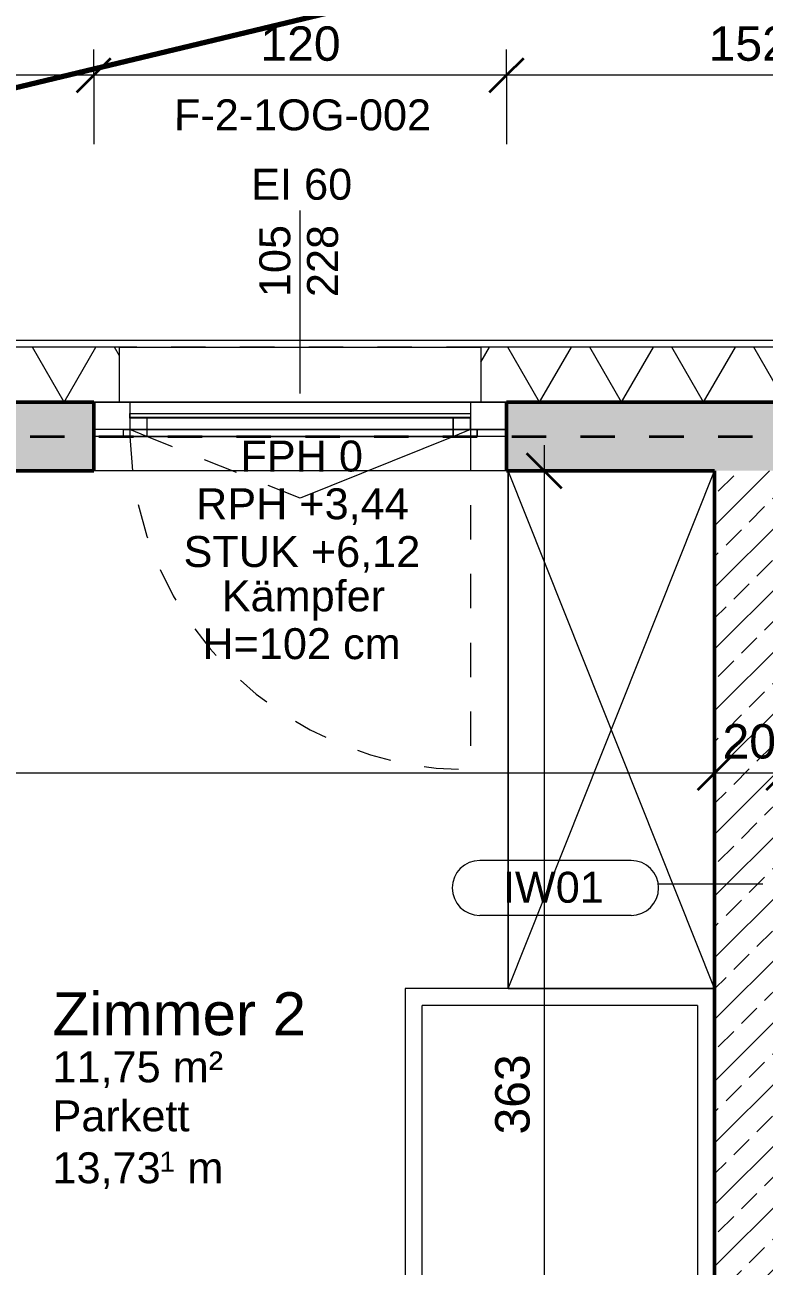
# Model space of a CAD drawing. Header units: metres. Extents: x -67.4 to -27.2, y 43.9 to 89.6.
# Drawn here: x -49.858 to -47.709, y 80.566 to 84.177 of the extents above; entities that cross this region are included whole.
import ezdxf

# ---------------------------------------------------------------- set-up
doc = ezdxf.new("R2010")
doc.units = ezdxf.units.M
for name, pattern in [('Strich Punkt Mittel', [0.015875, 0.00635, -0.004763, 0, -0.004763]), ('Verdeckt', [0.003, 0.002, -0.001]), ('Verdeckt Oben', [0.00225, 0.0015, -0.00075])]:
    doc.linetypes.add(name, pattern=pattern)
for name, color, linetype, lineweight in [('A-DETL-MBND', 5, 'Continuous', 5), ('A-GLAZ', 151, 'Continuous', 18), ('A-GLAZ-IDEN_', 152, 'Continuous', 9), ('A_Bemassung-50_', 4, 'Continuous', 9), ('A_Bemassung_', 4, 'Continuous', 9), ('A_Beschriftung_', 7, 'Continuous', 9), ('A_Decken', 8, 'Continuous', 13), ('A_Fenster', 7, 'Continuous', 13), ('A_Grundstuecksgrenze', 5, 'Continuous', 70), ('A_Moebel', 6, 'Continuous', 13), ('A_Raeume_', 7, 'Continuous', 5), ('A_Raeume_Beschriftung_', 7, 'Continuous', 9), ('A_Raster_', 1, 'Continuous', 9), ('A_Waende', 7, 'Continuous', 13)]:
    doc.layers.add(name, color=color, linetype=linetype, lineweight=lineweight)
doc.styles.add('Arial_2', font='arial.ttf', dxfattribs={"height": 0.09})
doc.styles.add('Arial_3', font='arial.ttf', dxfattribs={"height": 0.125})
doc.styles.add('Arial_4', font='arial.ttf', dxfattribs={"height": 0.05849})
doc.styles.add('Arial_5', font='arial.ttf', dxfattribs={"height": 0.1})
doc.dimstyles.new('WGA-Bemaßung', dxfattribs={"dimscale": 0.3048, "dimtxt": 0.102026, "dimasz": 0.328084, "dimexe": 0.246063, "dimexo": 0.0625, "dimgap": 0.04101, "dimtad": 1, "dimdec": 1, "dimlfac": 100, "dimrnd": 0.5, "dimdsep": 46, "dimtxsty": 'Arial_5', "dimblk1": 'OBLIQUE', "dimblk2": 'OBLIQUE', "dimsah": 1, "dimcen": 0.09, "dimdle": 0.246063, "dimazin": 2, "dimtfac": 1, "dimtdec": 4, "dimtix": 1, "dimtmove": 0, "dimatfit": 3, "dimfxl": 0.656168, "dimfxlon": 1, "dimtvp": 1, "dimtolj": 1, "dimtzin": 0, "dimarcsym": 2})
doc.dimstyles.new('WGA-Bemaßung_2', dxfattribs={"dimscale": 0.3048, "dimtxt": 0.102026, "dimasz": 0.328084, "dimexe": 0.246063, "dimexo": 0.0625, "dimgap": 0.04101, "dimtad": 1, "dimdec": 1, "dimlfac": 100, "dimrnd": 0.5, "dimdsep": 46, "dimtxsty": 'Arial_5', "dimblk1": 'OBLIQUE', "dimblk2": 'OBLIQUE', "dimsah": 1, "dimcen": 0.09, "dimdle": 0.246063, "dimazin": 2, "dimtfac": 1, "dimtdec": 4, "dimtix": 1, "dimtmove": 2, "dimatfit": 3, "dimfxl": 0.656168, "dimfxlon": 1, "dimtvp": 1, "dimtolj": 1, "dimtzin": 0, "dimarcsym": 2})
doc.dimstyles.new('WGA-Bemaßung_4', dxfattribs={"dimscale": 0.3048, "dimtxt": 0.102026, "dimasz": 0.328084, "dimexe": 0.246063, "dimexo": 0.0625, "dimgap": 0.04101, "dimtad": 1, "dimdec": 1, "dimlfac": 100, "dimrnd": 0.5, "dimdsep": 46, "dimtxsty": 'Arial_5', "dimblk1": 'OBLIQUE', "dimblk2": 'OBLIQUE', "dimsah": 1, "dimcen": 0.09, "dimdle": 0.246063, "dimazin": 2, "dimtfac": 1, "dimtdec": 4, "dimtix": 1, "dimtmove": 0, "dimatfit": 3, "dimfxl": 0.656168, "dimfxlon": 1, "dimtvp": 1, "dimtolj": 1, "dimtzin": 0, "dimarcsym": 2})
pattern_1 = [(45, (0, 0), (-0.08980256, 0.08980256), []), (45, (0.0898, 0), (-0.08980256, 0.08980256), [0.0635, -0.03175])]

# ---------------------------------------------------------------- blocks, each defined once
blk = doc.blocks.new('Fens_1tlg_OL - DF_OL_DK_1120x2400-10146559-263_PP_01OG_BT2')
at = {"layer": 'A-GLAZ'}
for p, q in [((-0.6, -0.02), (-0.515, -0.02)), ((-0.495, -0.02), (-0.6, -0.02)), ((-0.6, -0.02), (-0.6, -0.1)), ((-0.515, -0.02), (-0.495, -0.02)), ((-0.495, -0.02), (-0.445, -0.02)), ((-0.495, -0.1), (-0.495, -0.02)), ((-0.445, -0.02), (0.445, -0.02)), ((0.445, -0.02), (0.495, -0.02)), ((0.495, -0.02), (0.515, -0.02)), ((0.495, -0.02), (0.6, -0.02)), ((0.495, -0.1), (0.495, -0.02)), ((0.515, -0.02), (0.6, -0.02)), ((0.6, -0.02), (0.6, -0.1)), ((-0.6, -0.1), (-0.495, -0.1)), ((0.525, -0.1), (-0.525, -0.1)), ((0.6, -0.1), (0.495, -0.1))]:
    blk.add_line(p, q, dxfattribs=at)
at = {"layer": 'A_Fenster', "linetype": 'Verdeckt', "lineweight": 5}
for p, q in [((-0.495, 0), (-0.495, 0.97)), ((0, 0.18), (0.4455, 0)), ((-0.495, -0.02), (-0.495, 0)), ((0.4455, 0), (0.495, -0.02))]:
    blk.add_line(p, q, dxfattribs=at)
at = {"layer": 'A_Fenster'}
for p, q in [((-0.4455, 0), (0, 0.18)), ((-0.515, -0.02), (-0.515, 0)), ((-0.515, 0), (0.515, 0)), ((-0.515, 0), (-0.515, -0.02)), ((-0.445, 0), (-0.515, 0)), ((-0.495, -0.02), (-0.4455, 0)), ((-0.445, 0), (-0.445, -0.055)), ((-0.445, 0), (0.445, 0)), ((-0.445, 0), (0.445, 0)), ((-0.445, -0.055), (-0.445, 0)), ((0.445, 0), (-0.445, 0)), ((0.445, 0), (0.445, -0.055)), ((0.445, 0), (0.445, -0.055)), ((0.515, 0), (0.445, 0)), ((0.515, -0.02), (0.515, 0)), ((0.515, -0.02), (0.515, 0)), ((-0.6, -0.02), (-0.515, -0.02)), ((-0.515, -0.02), (-0.495, -0.02)), ((0.515, -0.02), (-0.515, -0.02)), ((-0.515, -0.02), (-0.495, -0.02)), ((-0.495, -0.02), (-0.445, -0.02)), ((-0.495, -0.055), (-0.495, -0.02)), ((0.495, -0.02), (-0.495, -0.02)), ((-0.495, -0.02), (-0.445, -0.02)), ((-0.495, -0.02), (-0.495, -0.055)), ((-0.445, -0.02), (-0.495, -0.02)), ((-0.445, -0.02), (0.445, -0.02)), ((-0.445, -0.02), (0.445, -0.02)), ((0.445, -0.02), (-0.445, -0.02)), ((0.445, -0.02), (0.495, -0.02)), ((0.445, -0.02), (0.495, -0.02)), ((0.495, -0.02), (0.445, -0.02)), ((0.495, -0.02), (0.515, -0.02)), ((0.495, -0.055), (0.495, -0.02)), ((0.495, -0.02), (0.515, -0.02)), ((0.495, -0.055), (0.495, -0.02)), ((0.515, -0.02), (0.6, -0.02)), ((-0.495, -0.055), (-0.495, -0.053)), ((-0.495, -0.053), (-0.445, -0.053)), ((-0.495, -0.053), (-0.445, -0.053)), ((-0.495, -0.055), (-0.495, -0.053)), ((-0.495, -0.055), (0.495, -0.055)), ((-0.495, -0.055), (-0.445, -0.055)), ((-0.495, -0.067), (-0.495, -0.055)), ((-0.495, -0.067), (-0.495, -0.055)), ((0.495, -0.067), (-0.495, -0.067)), ((0.495, -0.067), (-0.495, -0.067)), ((-0.445, -0.053), (0.445, -0.053)), ((-0.445, -0.053), (0.445, -0.053)), ((-0.445, -0.055), (0.445, -0.055)), ((-0.445, -0.055), (0.445, -0.055)), ((0.445, -0.055), (-0.445, -0.055)), ((0.445, -0.053), (0.495, -0.053)), ((0.445, -0.053), (0.495, -0.053)), ((0.445, -0.055), (0.495, -0.055)), ((0.495, -0.053), (0.495, -0.055)), ((0.495, -0.053), (0.495, -0.055)), ((0.495, -0.055), (0.495, -0.067)), ((0.495, -0.055), (0.495, -0.067)), ((-0.525, -0.1), (-0.6, -0.1)), ((0.6, -0.1), (0.525, -0.1))]:
    blk.add_line(p, q, dxfattribs=at)
at = {"layer": 'A_Fenster', "linetype": 'Verdeckt Oben', "lineweight": 5}
for p, q in [((-0.6, 0.1), (0.6, 0.1)), ((-0.6, 0.1), (0.6, 0.1)), ((-0.525, -0.1), (0.525, -0.1)), ((-0.525, -0.26), (0.525, -0.26))]:
    blk.add_line(p, q, dxfattribs=at)
at = {"layer": 'A_Fenster', "linetype": 'Verdeckt', "lineweight": 5}
for start, end in [(1.1603, 90), (360, 1.1603)]:
    blk.add_arc((-0.495, -0.02), 0.99, start, end, dxfattribs=at)
blk = doc.blocks.new('Moeb_Schrank - Schrank_2m_60cm-7888410-263_PP_01OG_BT2')
at = {"layer": 'A_Moebel', "color": 8}
for p, q in [((0, 0), (1.5057, 0.6)), ((0, 0.6), (1.5057, 0)), ((1.5057, 0.6), (0, 0.6)), ((0, 0.6), (0, 0)), ((0, 0), (0, 0.6)), ((0, 0.6), (1.5057, 0.6)), ((1.5057, 0), (1.5057, 0.6)), ((0, 0), (1.5057, 0)), ((1.5057, 0), (0, 0))]:
    blk.add_line(p, q, dxfattribs=at)
blk = doc.blocks.new('Moeb_Bett - Einzelbett 090x210-1828300-263_PP_01OG_BT2')
at = {"layer": 'A_Moebel', "color": 8}
for p, q in [((0.45, 1.05), (-0.45, 1.05)), ((0.45, -1.05), (0.45, 1.05)), ((0.85, 1.05), (0.45, 1.05)), ((0.45, 1.05), (0.45, 0.65)), ((0.45, 0.65), (0.45, 1.05)), ((0.45, 1.05), (0.85, 1.05)), ((0.85, 0.65), (0.85, 1.05)), ((0.85, 1.05), (0.85, 0.65)), ((-0.45, 1.02), (0.45, 1.02)), ((-0.4, 0.97), (0.4, 0.97)), ((-0.4, 0.57), (-0.4, 0.97)), ((0.4, 0.97), (0.4, 0.57)), ((0.45, 0.65), (0.85, 0.65)), ((0.85, 0.65), (0.45, 0.65)), ((-0.4, 0.57), (0.4, 0.57)), ((-0.4, 0.27), (-0.15, 0.52)), ((-0.15, 0.52), (-0.15, 0.27)), ((-0.15, 0.52), (0.4, 0.52)), ((0.4, 0.52), (0.4, -1)), ((-0.15, 0.27), (-0.4, 0.27)), ((-0.4, -1), (-0.4, 0.27)), ((-0.45, -0.7679), (-0.45, -1.05)), ((-0.4, -1), (0.4, -1)), ((-0.45, -1.05), (0.15, -1.05)), ((0.15, -1.05), (0.45, -1.05))]:
    blk.add_line(p, q, dxfattribs=at)
blk = doc.blocks.new('Family - ___-3180367-263_PP_01OG_BT2')
at = {"layer": 'A_Grundstuecksgrenze'}
blk.add_line((-15.6261, 97.0319), (-4.0511, 95.1798), dxfattribs=at)
blk = doc.blocks.new('BS_Fens_PP_Kämpfer - oben-10106766-263_PP_01OG_BT2')
at = {"layer": 'A-GLAZ-IDEN_'}
blk.add_line((0, 0.000124), (0, 0.010761), dxfattribs=at)
blk = doc.blocks.new('DIMBLOCK128-263_PP_01OG_BT2')
at = {"layer": 'A_Bemassung-50_', "lineweight": 35, "transparency": 16777216}
for p, q in [((-48.3485, 82.8797), (-48.3985, 82.9297)), ((-48.3485, 82.8797), (-48.2985, 82.8297)), ((-48.3486, 79.249), (-48.3986, 79.299)), ((-48.3486, 79.249), (-48.2986, 79.199))]:
    blk.add_line(p, q, dxfattribs=at)
at = {"layer": 'A_Bemassung-50_', "transparency": 16777216}
for p, q in [((-48.3485, 82.9547), (-48.3486, 79.249)), ((-48.3485, 82.8797), (-48.4235, 82.8797)), ((-48.3485, 82.8797), (-48.1485, 82.8797)), ((-48.3486, 79.249), (-48.4236, 79.249)), ((-48.3486, 79.249), (-48.1486, 79.249))]:
    blk.add_line(p, q, dxfattribs=at)
at = {"layer": 'A_Bemassung-50_', "color": 0, "transparency": 16777216, "insert": (-48.4909, 80.949), "char_height": 0.1, "width": 0.276883, "attachment_point": 1, "rotation": 90, "line_spacing_factor": 0.941778, "style": 'Arial_5'}
blk.add_mtext('363', dxfattribs=at)
blk = doc.blocks.new('_Oblique')
at = {"color": 0, "linetype": 'ByBlock', "lineweight": -2}
blk.add_line((-0.5, -0.5), (0.5, 0.5), dxfattribs=at)
blk = doc.blocks.new('BS_Wand_Lollipop - links_unten-2026911-263_PP_01OG_BT2')
at = {"layer": 'A_Beschriftung_'}
for p, q in [((-0.00467, 0.001367), (-0.01347, 0.001367)), ((-0.003087, 0), (0.003, 0)), ((-0.00467, -0.001833), (-0.01347, -0.001833))]:
    blk.add_line(p, q, dxfattribs=at)
for centre, start, end in [((-0.01347, -0.000233), 90, 270), ((-0.00467, -0.000233), 270, 90)]:
    blk.add_arc(centre, 0.0016, start, end, dxfattribs=at)
blk = doc.blocks.new('DIMBLOCK263-263_PP_01OG_BT2')
at = {"layer": 'A_Bemassung-50_', "transparency": 16777216}
for p, q in [((-48.4579, 84.0304), (-48.4579, 84.1054)), ((-46.9354, 84.0303), (-46.9354, 84.1053)), ((-46.9354, 84.0303), (-48.4579, 84.0304)), ((-48.4579, 84.0304), (-48.4579, 83.8304)), ((-46.9354, 84.0303), (-46.9354, 83.8303))]:
    blk.add_line(p, q, dxfattribs=at)
at = {"layer": 'A_Bemassung-50_', "lineweight": 35, "transparency": 16777216}
for p, q in [((-48.4579, 84.0304), (-48.4079, 84.0804)), ((-46.9354, 84.0303), (-46.8854, 84.0803)), ((-48.4579, 84.0304), (-48.5079, 83.9804)), ((-46.9354, 84.0303), (-46.9854, 83.9803))]:
    blk.add_line(p, q, dxfattribs=at)
at = {"layer": 'A_Bemassung-50_', "color": 0, "transparency": 16777216, "insert": (-47.8701, 84.1727), "char_height": 0.1, "width": 0.416266, "attachment_point": 1, "rotation": 359.9983, "line_spacing_factor": 0.941778, "style": 'Arial_5'}
blk.add_mtext('152,5', dxfattribs=at)
blk = doc.blocks.new('DIMBLOCK264-263_PP_01OG_BT2')
at = {"layer": 'A_Bemassung-50_', "transparency": 16777216}
for p, q in [((-49.6579, 84.0304), (-49.6579, 84.1054)), ((-48.4579, 84.0304), (-48.4579, 84.1054)), ((-48.4579, 84.0304), (-49.6579, 84.0304)), ((-49.6579, 84.0304), (-49.6579, 83.8304)), ((-48.4579, 84.0304), (-48.4579, 83.8304))]:
    blk.add_line(p, q, dxfattribs=at)
at = {"layer": 'A_Bemassung-50_', "lineweight": 35, "transparency": 16777216}
for p, q in [((-49.6579, 84.0304), (-49.6079, 84.0804)), ((-48.4579, 84.0304), (-48.4079, 84.0804)), ((-49.6579, 84.0304), (-49.7079, 83.9804)), ((-48.4579, 84.0304), (-48.5079, 83.9804))]:
    blk.add_line(p, q, dxfattribs=at)
at = {"layer": 'A_Bemassung-50_', "color": 0, "transparency": 16777216, "insert": (-49.1733, 84.1727), "char_height": 0.1, "width": 0.276883, "attachment_point": 1, "rotation": 359.9983, "line_spacing_factor": 0.941778, "style": 'Arial_5'}
blk.add_mtext('120', dxfattribs=at)
blk = doc.blocks.new('DIMBLOCK265-263_PP_01OG_BT2')
at = {"layer": 'A_Bemassung-50_', "transparency": 16777216}
for p, q in [((-51.8329, 84.0305), (-51.8329, 84.1055)), ((-49.6579, 84.0304), (-49.6579, 84.1054)), ((-49.6579, 84.0304), (-51.8329, 84.0305)), ((-51.8329, 84.0305), (-51.8329, 83.8305)), ((-49.6579, 84.0304), (-49.6579, 83.8304))]:
    blk.add_line(p, q, dxfattribs=at)
at = {"layer": 'A_Bemassung-50_', "lineweight": 35, "transparency": 16777216}
for p, q in [((-51.8329, 84.0305), (-51.7829, 84.0805)), ((-49.6579, 84.0304), (-49.6079, 84.0804)), ((-51.8329, 84.0305), (-51.8829, 83.9805)), ((-49.6579, 84.0304), (-49.7079, 83.9804))]:
    blk.add_line(p, q, dxfattribs=at)
at = {"layer": 'A_Bemassung-50_', "color": 0, "transparency": 16777216, "insert": (-50.9188, 84.1728), "char_height": 0.1, "width": 0.416266, "attachment_point": 1, "rotation": 359.9983, "line_spacing_factor": 0.941778, "style": 'Arial_5'}
blk.add_mtext('217,5', dxfattribs=at)
blk = doc.blocks.new('DIMBLOCK479-263_PP_01OG_BT2')
at = {"layer": 'A_Bemassung-50_', "transparency": 16777216}
for p, q in [((-47.853, 82.0003), (-47.853, 82.0753)), ((-47.653, 82.0003), (-47.653, 82.0753)), ((-47.653, 82.0003), (-47.853, 82.0003)), ((-47.853, 82.0003), (-47.853, 81.8003)), ((-47.653, 82.0003), (-47.653, 81.8003))]:
    blk.add_line(p, q, dxfattribs=at)
at = {"layer": 'A_Bemassung-50_', "lineweight": 35, "transparency": 16777216}
for p, q in [((-47.853, 82.0003), (-47.803, 82.0503)), ((-47.653, 82.0003), (-47.603, 82.0503)), ((-47.853, 82.0003), (-47.903, 81.9503)), ((-47.653, 82.0003), (-47.703, 81.9503))]:
    blk.add_line(p, q, dxfattribs=at)
at = {"layer": 'A_Bemassung-50_', "color": 0, "transparency": 16777216, "insert": (-47.8299, 82.1427), "char_height": 0.1, "width": 0.184588, "attachment_point": 1, "rotation": 359.9983, "line_spacing_factor": 0.941778, "style": 'Arial_5'}
blk.add_mtext('20', dxfattribs=at)
blk = doc.blocks.new('DIMBLOCK480-263_PP_01OG_BT2')
at = {"layer": 'A_Bemassung-50_', "transparency": 16777216}
for p, q in [((-53.988, 82.0005), (-53.988, 82.0755)), ((-47.853, 82.0003), (-47.853, 82.0753)), ((-47.853, 82.0003), (-54.063, 82.0005)), ((-53.988, 82.0005), (-53.988, 81.8005)), ((-47.853, 82.0003), (-47.853, 81.8003))]:
    blk.add_line(p, q, dxfattribs=at)
at = {"layer": 'A_Bemassung-50_', "lineweight": 35, "transparency": 16777216}
for p, q in [((-53.988, 82.0005), (-53.938, 82.0505)), ((-47.853, 82.0003), (-47.803, 82.0503)), ((-53.988, 82.0005), (-54.038, 81.9505)), ((-47.853, 82.0003), (-47.903, 81.9503))]:
    blk.add_line(p, q, dxfattribs=at)
at = {"layer": 'A_Bemassung-50_', "color": 0, "transparency": 16777216, "insert": (-50.5543, 82.1428), "char_height": 0.1, "width": 0.416266, "attachment_point": 1, "rotation": 359.9983, "line_spacing_factor": 0.941778, "style": 'Arial_5'}
blk.add_mtext('613,5', dxfattribs=at)

msp = doc.modelspace()

# ---------------------------------------------------------------- hatches: boundary and pattern name
at = {"layer": 'A_Waende', "lineweight": 5}
h = msp.add_hatch(dxfattribs=at)
h.set_pattern_fill('FP_130', color=250, angle=-157.36, style=0, pattern_type=2)
h.set_pattern_definition([(359.998, (-50.22074, 83.08005), (7e-06, 0.20638), []), (59.998, (-50.22074, 83.08005), (-0.178727, 0.103196), []), (119.998, (-50.22074, 83.08005), (-0.178725, -0.10318), [])])
h.paths.add_polyline_path([(-49.5829, 83.0798), (-49.5829, 83.2398), (-51.9079, 83.2396), (-51.9079, 83.0798), (-49.6579, 83.0798)])
h = msp.add_hatch(dxfattribs=at)
h.set_pattern_fill('FP_131', color=250, angle=-157.36, style=0, pattern_type=2)
h.set_pattern_definition([(359.998, (-47.17035, 83.0792), (7e-06, 0.20637), []), (59.998, (-47.17035, 83.0792), (-0.178727, 0.103196), []), (119.998, (-47.17035, 83.0792), (-0.178725, -0.10318), [])])
h.paths.add_polyline_path([(-45.8079, 83.0796), (-45.8079, 83.0799), (-45.8079, 83.2396), (-45.8104, 83.2396), (-45.8104, 83.0796)])
h.paths.add_polyline_path([(-46.8604, 83.0797), (-46.8604, 83.2397), (-48.5329, 83.2396), (-48.5329, 83.0797), (-46.9354, 83.0797)])
h = msp.add_hatch(dxfattribs=at)
h.set_pattern_fill('FP_4', color=250, style=0, pattern_type=2)
h.set_pattern_definition(pattern_1)
h.paths.add_polyline_path([(-40.7279, 82.8795), (-40.7279, 82.8795), (-40.7279, 83.0795), (-43.0129, 83.0795), (-43.0129, 82.8796), (-40.728, 82.8795)])
h.paths.add_polyline_path([(-44.2129, 82.8796), (-44.2129, 83.0796), (-45.7354, 83.0795), (-45.7354, 82.8796), (-44.4187, 82.8796)])
h.paths.add_polyline_path([(-46.9354, 82.8797), (-46.9354, 83.0797), (-48.4579, 83.0795), (-48.4579, 82.8797), (-46.9529, 82.8797)])
h.paths.add_polyline_path([(-49.6579, 82.8798), (-49.6579, 83.0798), (-51.8329, 83.0795), (-51.8329, 82.8798), (-50.0281, 82.8798)])
h.paths.add_polyline_path([(-53.0329, 82.8799), (-53.0329, 83.0799), (-53.9879, 83.0795), (-53.9879, 82.8799), (-53.639, 82.8799)])
h = msp.add_hatch(dxfattribs=at)
h.set_pattern_fill('FP_4', color=250, style=0, pattern_type=2)
h.set_pattern_definition(pattern_1)
h.paths.add_polyline_path([(-47.6531, 79.1615), (-47.6529, 82.8797), (-47.8529, 82.8795), (-47.8531, 79.1615)])

# ---------------------------------------------------------------- linework, layer by layer
at = {"layer": 'A-DETL-MBND'}
msp.add_line((-53.8879, 83.2599), (-41.0479, 83.2595), dxfattribs=at)
at = {"layer": 'A_Decken'}
for p, q in [((-49.6579, 83.0798), (-49.5829, 83.0798)), ((-48.5329, 83.0797), (-48.4579, 83.0797)), ((-48.4579, 82.9797), (-49.6579, 82.9798))]:
    msp.add_line(p, q, dxfattribs=at)
at = {"layer": 'A_Raeume_', "flags": 128}
msp.add_lwpolyline([(-47.8529, 82.8797), (-51.0879, 82.8798), (-51.0881, 79.2491), (-47.8531, 79.249)], close=True, dxfattribs=at)
at = {"layer": 'A_Raster_', "linetype": 'Strich Punkt Mittel', "lineweight": 35}
msp.add_line((-56.2428, 82.98), (-31.8, 82.9792), dxfattribs=at)
at = {"layer": 'A_Waende', "color": 250, "lineweight": 5}
for p, q in [((-49.5829, 83.2398), (-51.9079, 83.2398)), ((-49.5829, 83.0798), (-49.5829, 83.2398)), ((-46.8604, 83.2397), (-48.5329, 83.2397)), ((-48.5329, 83.2397), (-48.5329, 83.0797))]:
    msp.add_line(p, q, dxfattribs=at)
at = {"layer": 'A_Waende'}
for p, q in [((-49.5829, 83.2398), (-48.5329, 83.2397)), ((-48.5329, 83.0797), (-49.5829, 83.0798))]:
    msp.add_line(p, q, dxfattribs=at)
at = {"layer": 'A_Waende', "color": 10, "lineweight": 50}
for p, q in [((-49.6579, 83.0798), (-51.8329, 83.0798)), ((-49.6579, 82.8798), (-49.6579, 83.0798)), ((-46.9354, 83.0797), (-48.4579, 83.0797)), ((-48.4579, 83.0797), (-48.4579, 82.8797)), ((-51.8329, 82.8798), (-49.6579, 82.8798)), ((-48.4579, 82.8797), (-47.8529, 82.8797)), ((-47.8529, 82.8797), (-47.8531, 79.1615))]:
    msp.add_line(p, q, dxfattribs=at)

# ---------------------------------------------------------------- block references
at = {"layer": 'A-GLAZ', "rotation": 179.9982758785824}
msp.add_blockref('Fens_1tlg_OL - DF_OL_DK_1120x2400-10146559-263_PP_01OG_BT2', (-49.0579, 82.9797), dxfattribs=at)
at = {"layer": 'A-GLAZ-IDEN_', "xscale": 49.99999999999998, "yscale": 49.99999999999998, "zscale": 49.99999999999998, "rotation": 359.998275878371}
msp.add_blockref('BS_Fens_PP_Kämpfer - oben-10106766-263_PP_01OG_BT2', (-49.0579, 83.0987), dxfattribs=at)
at = {"layer": 'A_Beschriftung_', "xscale": 49.99999999999998, "yscale": 49.99999999999998, "zscale": 49.99999999999998}
msp.add_blockref('BS_Wand_Lollipop - links_unten-2026911-263_PP_01OG_BT2', (-47.8623, 81.6778), dxfattribs=at)
at = {"layer": 'A_Grundstuecksgrenze', "rotation": 22.64000000000043}
msp.add_blockref('Family - ___-3180367-263_PP_01OG_BT2', (0, 0), dxfattribs=at)
at = {"layer": 'A_Moebel', "color": 8}
for name, p, rotation in [('Moeb_Schrank - Schrank_2m_60cm-7888410-263_PP_01OG_BT2', (-47.853, 81.374), 89.99827587845473), ('Moeb_Bett - Einzelbett 090x210-1828300-263_PP_01OG_BT2', (-48.303, 80.324), 179.998275878371)]:
    msp.add_blockref(name, p, dxfattribs=dict(at, rotation=rotation))

# ---------------------------------------------------------------- texts
at = {"layer": 'A-GLAZ-IDEN_', "char_height": 0.09, "attachment_point": 1, "style": 'Arial_2'}
for s, insert, width, rotation in [('F-2-1OG-002', (-49.4248, 83.9604), 0.889873, 359.9983), ('EI 60', (-49.2001, 83.7584), 0.344726, 359.9983), ('105', (-49.1767, 83.3851), 0.252532, 90), ('228', (-49.0378, 83.3851), 0.252532, 90), ('FPH 0', (-49.2315, 82.9677), 0.424894, 359.9983), ('RPH +3,44', (-49.3605, 82.8288), 0.737552, 359.9983), ('STUK +6,12', (-49.3969, 82.6899), 0.82173, 359.9983), ('Kämpfer', (-49.2859, 82.5608), 0.557173, 359.9983), ('H=102 cm', (-49.3421, 82.4219), 0.689451, 359.9983)]:
    msp.add_mtext(s, dxfattribs=dict(at, insert=insert, width=width, rotation=rotation))
at = {"layer": 'A_Beschriftung_', "insert": (-48.4684, 81.7132), "char_height": 0.09, "width": 0.356751, "attachment_point": 1, "style": 'Arial_2'}
msp.add_mtext('IW01', dxfattribs=at)
at = {"layer": 'A_Raeume_Beschriftung_', "attachment_point": 1}
for s, insert, char_height, width, style in [('Zimmer 2', (-49.7779, 81.3626), 0.125, 0.89789, 'Arial_3'), ('11,75 m²', (-49.7779, 81.1906), 0.09, 0.58924, 'Arial_2'), ('Parkett', (-49.7779, 81.0481), 0.09, 0.464979, 'Arial_2'), ('13,73', (-49.7779, 80.8971), 0.09, 0.376793, 'Arial_2'), ('1', (-49.467, 80.899), 0.0585, 0.056118, 'Arial_4'), (' m', (-49.4207, 80.8971), 0.09, 0.164346, 'Arial_2')]:
    msp.add_mtext(s, dxfattribs=dict(at, insert=insert, char_height=char_height, width=width, style=style))

# ---------------------------------------------------------------- dimensions: what is measured, and where the dimension line sits
at = {"layer": 'A_Bemassung_'}
for base, p1, p2, angle, dimstyle, override, picture, middle in [((-51.8329, 84.0305), (-49.6579, 83.8304), (-51.8329, 83.8305), 359.9983, 'WGA-Bemaßung', {"dimpost": '<>', "dimfxl": 2.175}, 'DIMBLOCK265-263_PP_01OG_BT2', (-50.7454, 84.094)), ((-49.6579, 84.0304), (-48.4579, 83.8304), (-49.6579, 83.8304), 359.9983, 'WGA-Bemaßung', {"dimpost": '<>', "dimfxl": 1.2}, 'DIMBLOCK264-263_PP_01OG_BT2', (-49.0579, 84.094)), ((-48.4579, 84.0304), (-46.9354, 83.8303), (-48.4579, 83.8304), 359.9983, 'WGA-Bemaßung', {"dimpost": '<>', "dimfxl": 1.5225}, 'DIMBLOCK263-263_PP_01OG_BT2', (-47.6967, 84.0939)), ((-48.3486, 79.249), (-48.1485, 82.8797), (-48.1486, 79.249), 89.9983, 'WGA-Bemaßung', {"dimpost": '<>', "dimfxl": 3.630716}, 'DIMBLOCK128-263_PP_01OG_BT2', (-48.4122, 81.0644)), ((-47.853, 82.0003), (-47.653, 81.8003), (-47.853, 81.8003), 359.9983, 'WGA-Bemaßung_4', {"dimpost": '<>', "dimfxl": 0.2}, 'DIMBLOCK479-263_PP_01OG_BT2', (-47.753, 82.0639))]:
    dim = msp.add_linear_dim(base=base, p1=p1, p2=p2, angle=angle, dimstyle=dimstyle, override=override, dxfattribs=at)
    dim.commit()
    dim.dimension.update_dxf_attribs({"geometry": picture, "text_midpoint": middle})
dim = msp.add_linear_dim(base=(-53.988, 82.0005), p1=(-47.853, 81.8003), p2=(-53.988, 81.8005), angle=359.9983, dimstyle='WGA-Bemaßung_2', override={"dimpost": '<>', "dimfxl": 6.135}, dxfattribs=at)
dim.commit()
dim.dimension.update_dxf_attribs({"geometry": 'DIMBLOCK480-263_PP_01OG_BT2', "text_midpoint": (-50.3462, 82.0761), "dimtype": 160, "text_rotation": 359.9983})

doc.saveas('drawing.dxf')
